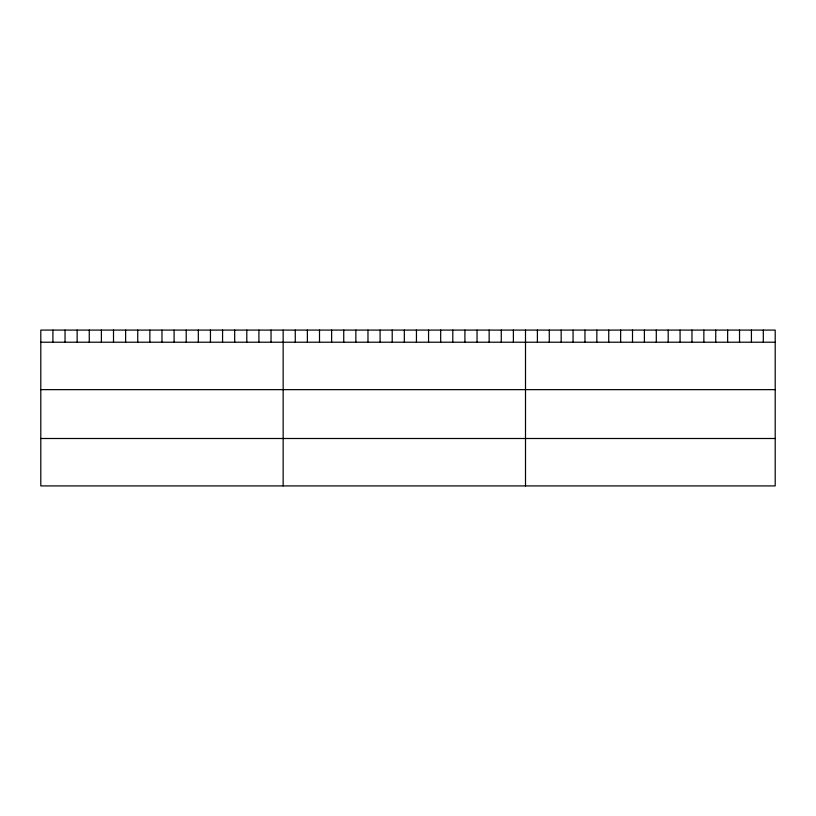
<?xml version="1.0" encoding="UTF-8"?>
<svg xmlns="http://www.w3.org/2000/svg" width="816" height="816" viewBox="0 0 816 816"><rect width="100%" height="100%" fill="white"/><g stroke="black" fill="none" stroke-linecap="round" stroke-linejoin="round"><path stroke-width="1.22" d="M775.2 342.22L775.2 485.918L40.8 485.918L40.8 330.082L775.2 330.082L775.2 342.22L40.8 342.22M40.8 389.64L775.2 389.64M40.8 438.498L775.2 438.498M763.307 330.082L763.307 342.22M751.424 330.082L751.424 342.22M739.531 330.082L739.531 342.22M727.637 330.082L727.637 342.22M715.744 330.082L715.744 342.22M703.861 330.082L703.861 342.22M691.968 330.082L691.968 342.22M680.075 330.082L680.075 342.22M668.192 330.082L668.192 342.22M656.299 330.082L656.299 342.22M644.405 330.082L644.405 342.22M632.512 330.082L632.512 342.22M620.629 330.082L620.629 342.22M608.736 330.082L608.736 342.22M596.843 330.082L596.843 342.22M584.96 330.082L584.96 342.22M573.067 330.082L573.067 342.22M561.173 330.082L561.173 342.22M549.28 330.082L549.28 342.22M537.397 330.082L537.397 342.22M525.504 330.082L525.504 485.918M513.386 330.082L513.386 342.22M501.269 330.082L501.269 342.22M489.151 330.082L489.151 342.22M477.034 330.082L477.034 342.22M464.916 330.082L464.916 342.22M452.798 330.082L452.798 342.22M440.681 330.082L440.681 342.22M428.563 330.082L428.563 342.22M416.446 330.082L416.446 342.22M404.328 330.082L404.328 342.22M392.21 330.082L392.21 342.22M380.093 330.082L380.093 342.22M367.975 330.082L367.975 342.22M355.858 330.082L355.858 342.22M343.74 330.082L343.74 342.22M331.622 330.082L331.622 342.22M319.505 330.082L319.505 342.22M307.387 330.082L307.387 342.22M295.27 330.082L295.27 342.22M283.152 330.082L283.152 485.918M271.034 330.082L271.034 342.22M258.917 330.082L258.917 342.22M246.799 330.082L246.799 342.22M234.682 330.082L234.682 342.22M222.564 330.082L222.564 342.22M210.446 330.082L210.446 342.22M198.329 330.082L198.329 342.22M186.211 330.082L186.211 342.22M174.094 330.082L174.094 342.22M161.976 330.082L161.976 342.22M149.858 330.082L149.858 342.22M137.741 330.082L137.741 342.22M125.623 330.082L125.623 342.22M113.506 330.082L113.506 342.22M101.388 330.082L101.388 342.22M89.27 330.082L89.27 342.22M77.153 330.082L77.153 342.22M65.035 330.082L65.035 342.22M52.918 330.082L52.918 342.22"/></g></svg>
